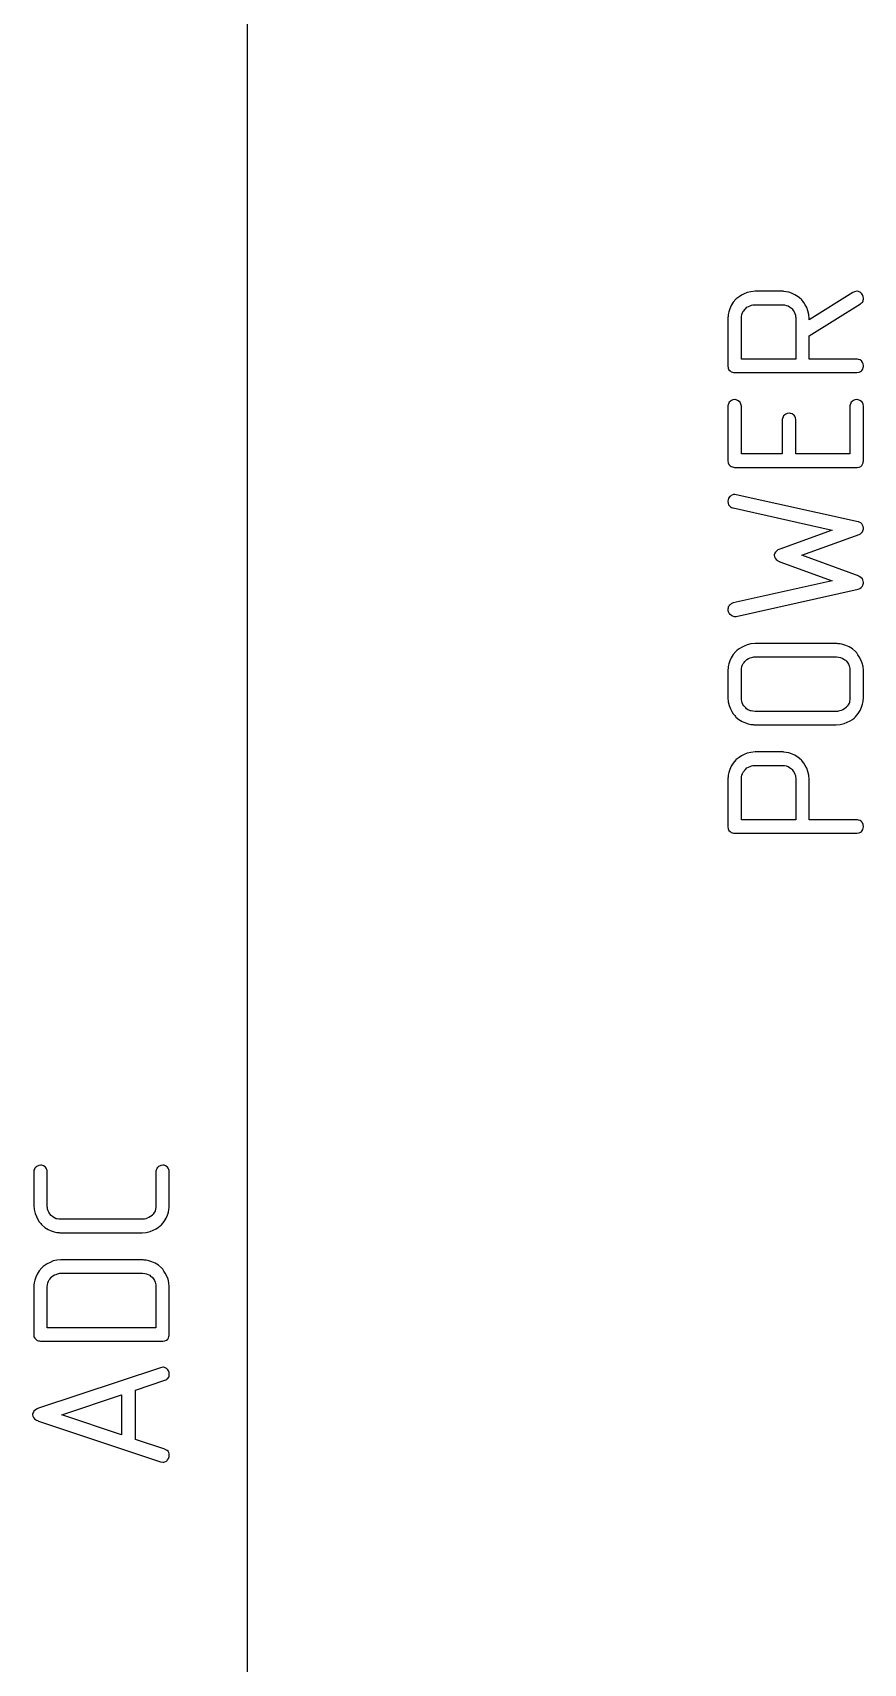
# Model space of a CAD drawing. Header units: inches. Extents: x 0 to 594, y -420 to 0.
# Drawn here: x 216.2 to 223.86, y -84.64 to -69.6 of the extents above; entities that cross this region are included whole.
import ezdxf

# ---------------------------------------------------------------- set-up
doc = ezdxf.new("R2010")
doc.units = ezdxf.units.IN
doc.header["$MEASUREMENT"] = 0

msp = doc.modelspace()

# ---------------------------------------------------------------- linework, layer by layer
at = {"color": 18, "true_color": 0x000000}
for p, q in [((218.184, -97.583), (218.184, -66.104)), ((222.737, -72.022), (222.716, -72.035)), ((222.763, -72.009), (222.737, -72.022)), ((222.792, -71.996), (222.763, -72.009)), ((222.825, -71.989), (222.792, -71.996)), ((222.863, -71.985), (222.825, -71.989)), ((223.113, -71.985), (222.863, -71.985)), ((223.114, -71.985), (223.113, -71.985)), ((223.116, -71.985), (223.114, -71.985)), ((223.122, -71.985), (223.116, -71.985)), ((223.129, -71.987), (223.122, -71.985)), ((223.15, -71.989), (223.129, -71.987)), ((223.174, -71.994), (223.15, -71.989)), ((223.201, -72.004), (223.174, -71.994)), ((223.231, -72.017), (223.201, -72.004)), ((223.261, -72.035), (223.231, -72.017)), ((223.766, -71.996), (223.362, -72.248)), ((223.781, -71.991), (223.766, -71.996)), ((223.801, -71.985), (223.781, -71.991)), ((223.803, -71.985), (223.801, -71.985)), ((223.805, -71.985), (223.803, -71.985)), ((223.816, -71.987), (223.805, -71.985)), ((223.831, -71.994), (223.816, -71.987)), ((223.838, -71.998), (223.831, -71.994)), ((223.846, -72.005), (223.838, -71.998)), ((223.848, -72.009), (223.846, -72.005)), ((223.853, -72.018), (223.848, -72.009)), ((223.861, -72.033), (223.853, -72.018)), ((222.622, -72.174), (222.616, -72.198)), ((222.631, -72.146), (222.622, -72.174)), ((222.644, -72.117), (222.631, -72.146)), ((222.663, -72.087), (222.644, -72.117)), ((222.687, -72.059), (222.663, -72.087)), ((222.69, -72.055), (222.687, -72.059)), ((222.7, -72.048), (222.69, -72.055)), ((222.716, -72.035), (222.7, -72.048)), ((222.748, -72.183), (222.755, -72.17)), ((222.755, -72.17), (222.763, -72.161)), ((222.763, -72.161), (222.768, -72.152)), ((222.768, -72.152), (222.772, -72.148)), ((222.772, -72.148), (222.774, -72.146)), ((222.774, -72.146), (222.788, -72.133)), ((222.788, -72.133), (222.803, -72.124)), ((222.803, -72.124), (222.818, -72.118)), ((222.818, -72.118), (222.831, -72.113)), ((222.831, -72.113), (222.844, -72.111)), ((222.844, -72.111), (222.853, -72.109)), ((222.853, -72.109), (222.861, -72.109)), ((222.861, -72.109), (222.863, -72.109)), ((222.863, -72.109), (223.114, -72.109)), ((223.114, -72.109), (223.135, -72.111)), ((223.135, -72.111), (223.151, -72.115)), ((223.151, -72.115), (223.168, -72.12)), ((223.168, -72.12), (223.181, -72.128)), ((223.181, -72.128), (223.19, -72.135)), ((223.19, -72.135), (223.2, -72.141)), ((223.2, -72.141), (223.203, -72.144)), ((223.203, -72.144), (223.205, -72.146)), ((223.205, -72.146), (223.216, -72.161)), ((223.216, -72.161), (223.224, -72.176)), ((223.224, -72.176), (223.231, -72.191)), ((223.29, -72.059), (223.261, -72.035)), ((223.294, -72.063), (223.29, -72.059)), ((223.301, -72.072), (223.294, -72.063)), ((223.312, -72.089), (223.301, -72.072)), ((223.325, -72.109), (223.312, -72.089)), ((223.34, -72.135), (223.325, -72.109)), ((223.351, -72.165), (223.34, -72.135)), ((223.359, -72.2), (223.351, -72.165)), ((223.362, -72.396), (223.835, -72.102)), ((223.835, -72.102), (223.846, -72.093)), ((223.846, -72.093), (223.853, -72.085)), ((223.853, -72.085), (223.857, -72.08)), ((223.857, -72.08), (223.859, -72.078)), ((223.859, -72.078), (223.861, -72.068)), ((223.862, -72.052), (223.861, -72.033)), ((223.861, -72.068), (223.862, -72.059)), ((223.862, -72.059), (223.862, -72.052)), ((222.614, -72.218), (222.613, -72.226)), ((222.613, -72.226), (222.613, -72.674)), ((222.613, -72.226), (222.613, -72.226)), ((222.616, -72.198), (222.614, -72.218)), ((222.737, -72.235), (222.738, -72.217)), ((222.737, -72.611), (222.737, -72.235)), ((222.738, -72.217), (222.742, -72.198)), ((222.738, -72.217), (222.738, -72.217)), ((222.742, -72.198), (222.748, -72.183)), ((223.231, -72.191), (223.235, -72.204)), ((223.235, -72.204), (223.237, -72.217)), ((223.237, -72.217), (223.238, -72.226)), ((223.238, -72.226), (223.238, -72.611)), ((223.362, -72.237), (223.359, -72.2)), ((223.362, -72.248), (223.362, -72.237)), ((223.362, -72.611), (223.362, -72.396)), ((223.238, -72.611), (222.737, -72.611)), ((223.801, -72.611), (223.362, -72.611)), ((223.803, -72.611), (223.801, -72.611)), ((223.807, -72.611), (223.803, -72.611)), ((223.818, -72.613), (223.807, -72.611)), ((223.833, -72.618), (223.818, -72.613)), ((223.848, -72.63), (223.833, -72.618)), ((223.849, -72.633), (223.848, -72.63)), ((222.613, -72.674), (222.614, -72.694)), ((222.614, -72.694), (222.622, -72.709)), ((222.622, -72.709), (222.633, -72.72)), ((222.633, -72.72), (222.644, -72.728)), ((222.644, -72.728), (222.655, -72.731)), ((222.655, -72.731), (222.666, -72.733)), ((222.666, -72.733), (222.674, -72.735)), ((222.674, -72.735), (222.676, -72.735)), ((222.676, -72.735), (223.801, -72.735)), ((223.801, -72.735), (223.822, -72.731)), ((223.822, -72.731), (223.837, -72.726)), ((223.837, -72.726), (223.844, -72.72)), ((223.844, -72.72), (223.848, -72.717)), ((223.848, -72.717), (223.857, -72.702)), ((223.855, -72.641), (223.849, -72.633)), ((223.861, -72.655), (223.855, -72.641)), ((223.857, -72.702), (223.861, -72.689)), ((223.862, -72.674), (223.861, -72.655)), ((223.861, -72.689), (223.862, -72.678)), ((223.862, -72.678), (223.862, -72.674)), ((222.614, -73.031), (222.613, -73.042)), ((222.613, -73.042), (222.613, -73.548)), ((222.613, -73.042), (222.613, -73.042)), ((222.622, -73.017), (222.614, -73.031)), ((222.626, -73.009), (222.622, -73.017)), ((222.633, -73.002), (222.626, -73.009)), ((222.637, -72.998), (222.633, -73.002)), ((222.646, -72.992), (222.637, -72.998)), ((222.659, -72.987), (222.646, -72.992)), ((222.676, -72.983), (222.659, -72.987)), ((222.677, -72.983), (222.676, -72.983)), ((222.679, -72.983), (222.677, -72.983)), ((222.688, -72.985), (222.679, -72.983)), ((222.703, -72.991), (222.688, -72.985)), ((222.718, -73), (222.703, -72.991)), ((222.722, -73.002), (222.718, -73)), ((222.727, -73.011), (222.722, -73.002)), ((222.733, -73.026), (222.727, -73.011)), ((222.737, -73.046), (222.733, -73.026)), ((222.737, -73.485), (222.737, -73.046)), ((223.74, -73.031), (223.738, -73.042)), ((223.738, -73.042), (223.738, -73.485)), ((223.748, -73.017), (223.74, -73.031)), ((223.751, -73.009), (223.748, -73.017)), ((223.759, -73.002), (223.751, -73.009)), ((223.762, -72.998), (223.759, -73.002)), ((223.772, -72.992), (223.762, -72.998)), ((223.785, -72.987), (223.772, -72.992)), ((223.801, -72.983), (223.785, -72.987)), ((223.803, -72.983), (223.801, -72.983)), ((223.805, -72.983), (223.803, -72.983)), ((223.814, -72.985), (223.805, -72.983)), ((223.829, -72.991), (223.814, -72.985)), ((223.844, -73), (223.829, -72.991)), ((223.848, -73.002), (223.844, -73)), ((223.853, -73.011), (223.848, -73.002)), ((223.859, -73.026), (223.853, -73.011)), ((223.862, -73.046), (223.859, -73.026)), ((223.862, -73.55), (223.862, -73.046)), ((223.116, -73.157), (223.114, -73.168)), ((223.114, -73.168), (223.114, -73.485)), ((223.124, -73.142), (223.116, -73.157)), ((223.127, -73.135), (223.124, -73.142)), ((223.135, -73.128), (223.127, -73.135)), ((223.138, -73.124), (223.135, -73.128)), ((223.148, -73.118), (223.138, -73.124)), ((223.161, -73.113), (223.148, -73.118)), ((223.177, -73.109), (223.161, -73.113)), ((223.179, -73.109), (223.177, -73.109)), ((223.181, -73.109), (223.179, -73.109)), ((223.19, -73.111), (223.181, -73.109)), ((223.205, -73.116), (223.19, -73.111)), ((223.22, -73.126), (223.205, -73.116)), ((223.224, -73.128), (223.22, -73.126)), ((223.229, -73.137), (223.224, -73.128)), ((223.235, -73.152), (223.229, -73.137)), ((223.238, -73.172), (223.235, -73.152)), ((223.238, -73.485), (223.238, -73.172)), ((223.114, -73.485), (222.737, -73.485)), ((223.738, -73.485), (223.238, -73.485)), ((222.613, -73.548), (222.614, -73.568)), ((222.614, -73.568), (222.622, -73.583)), ((222.622, -73.583), (222.633, -73.594)), ((222.633, -73.594), (222.644, -73.602)), ((222.644, -73.602), (222.655, -73.605)), ((222.655, -73.605), (222.666, -73.607)), ((222.666, -73.607), (222.674, -73.609)), ((222.674, -73.609), (222.676, -73.609)), ((222.676, -73.609), (223.805, -73.609)), ((223.805, -73.609), (223.824, -73.607)), ((223.824, -73.607), (223.838, -73.6)), ((223.838, -73.6), (223.848, -73.591)), ((223.848, -73.591), (223.855, -73.578)), ((223.855, -73.578), (223.859, -73.566)), ((223.859, -73.566), (223.861, -73.557)), ((223.861, -73.557), (223.862, -73.55)), ((222.614, -73.909), (222.613, -73.92)), ((222.613, -73.92), (222.613, -73.924)), ((222.613, -73.92), (222.613, -73.92)), ((222.613, -73.924), (222.614, -73.94)), ((222.62, -73.894), (222.614, -73.909)), ((222.614, -73.94), (222.62, -73.953)), ((222.631, -73.879), (222.62, -73.894)), ((222.62, -73.953), (222.629, -73.965)), ((222.629, -73.965), (222.637, -73.972)), ((222.635, -73.876), (222.631, -73.878)), ((222.631, -73.878), (222.631, -73.879)), ((222.642, -73.868), (222.635, -73.876)), ((222.637, -73.972), (222.646, -73.978)), ((222.657, -73.863), (222.642, -73.868)), ((222.646, -73.978), (222.655, -73.981)), ((222.655, -73.981), (222.661, -73.983)), ((222.666, -73.859), (222.657, -73.863)), ((222.661, -73.983), (222.663, -73.983)), ((222.663, -73.983), (223.575, -74.187)), ((222.676, -73.859), (222.666, -73.859)), ((222.69, -73.861), (222.676, -73.859)), ((223.814, -74.111), (222.69, -73.861)), ((223.818, -74.111), (223.814, -74.111)), ((223.825, -74.115), (223.818, -74.111)), ((223.838, -74.12), (223.825, -74.115)), ((223.849, -74.131), (223.838, -74.12)), ((223.851, -74.135), (223.849, -74.131)), ((223.575, -74.187), (223.092, -74.363)), ((223.294, -74.42), (223.822, -74.229)), ((223.822, -74.229), (223.835, -74.222)), ((223.835, -74.222), (223.846, -74.213)), ((223.846, -74.213), (223.853, -74.203)), ((223.855, -74.142), (223.851, -74.135)), ((223.853, -74.203), (223.857, -74.194)), ((223.861, -74.155), (223.855, -74.142)), ((223.857, -74.194), (223.861, -74.185)), ((223.862, -74.17), (223.861, -74.155)), ((223.861, -74.185), (223.862, -74.177)), ((223.862, -74.177), (223.862, -74.17)), ((223.042, -74.407), (223.04, -74.415)), ((223.04, -74.415), (223.04, -74.42)), ((223.04, -74.42), (223.042, -74.435)), ((223.046, -74.4), (223.042, -74.407)), ((223.042, -74.435), (223.048, -74.446)), ((223.053, -74.39), (223.046, -74.4)), ((223.063, -74.379), (223.053, -74.39)), ((223.075, -74.37), (223.063, -74.379)), ((223.092, -74.363), (223.075, -74.37)), ((223.822, -74.613), (223.294, -74.42)), ((223.048, -74.446), (223.057, -74.457)), ((223.057, -74.457), (223.066, -74.465)), ((223.066, -74.465), (223.075, -74.472)), ((223.075, -74.472), (223.085, -74.476)), ((223.085, -74.476), (223.09, -74.477)), ((223.09, -74.477), (223.092, -74.479)), ((223.092, -74.479), (223.575, -74.655)), ((223.575, -74.655), (222.663, -74.859)), ((222.69, -74.983), (223.814, -74.733)), ((223.814, -74.733), (223.831, -74.726)), ((223.824, -74.614), (223.822, -74.613)), ((223.831, -74.618), (223.824, -74.614)), ((223.842, -74.626), (223.831, -74.618)), ((223.831, -74.726), (223.842, -74.716)), ((223.853, -74.637), (223.842, -74.626)), ((223.842, -74.716), (223.851, -74.707)), ((223.851, -74.707), (223.857, -74.696)), ((223.855, -74.639), (223.853, -74.637)), ((223.857, -74.646), (223.855, -74.639)), ((223.861, -74.657), (223.857, -74.646)), ((223.857, -74.696), (223.861, -74.687)), ((223.862, -74.67), (223.861, -74.657)), ((223.861, -74.687), (223.862, -74.677)), ((223.862, -74.677), (223.862, -74.67)), ((222.624, -74.885), (222.616, -74.896)), ((222.626, -74.883), (222.624, -74.885)), ((222.633, -74.876), (222.626, -74.883)), ((222.644, -74.868), (222.633, -74.876)), ((222.663, -74.859), (222.644, -74.868)), ((222.614, -74.907), (222.613, -74.916)), ((222.613, -74.916), (222.613, -74.929)), ((222.613, -74.929), (222.616, -74.939)), ((222.616, -74.896), (222.614, -74.907)), ((222.616, -74.939), (222.622, -74.951)), ((222.622, -74.951), (222.629, -74.961)), ((222.629, -74.961), (222.631, -74.964)), ((222.631, -74.964), (222.633, -74.964)), ((222.633, -74.964), (222.648, -74.976)), ((222.648, -74.976), (222.661, -74.981)), ((222.661, -74.981), (222.67, -74.983)), ((222.67, -74.983), (222.672, -74.983)), ((222.672, -74.983), (222.674, -74.983)), ((222.674, -74.983), (222.69, -74.983)), ((222.663, -75.335), (222.644, -75.364)), ((222.687, -75.307), (222.663, -75.335)), ((222.69, -75.303), (222.687, -75.307)), ((222.7, -75.296), (222.69, -75.303)), ((222.716, -75.283), (222.7, -75.296)), ((222.737, -75.27), (222.716, -75.283)), ((222.763, -75.257), (222.737, -75.27)), ((222.792, -75.244), (222.763, -75.257)), ((222.825, -75.237), (222.792, -75.244)), ((222.863, -75.233), (222.825, -75.237)), ((223.612, -75.233), (222.863, -75.233)), ((223.614, -75.233), (223.612, -75.233)), ((223.616, -75.233), (223.614, -75.233)), ((223.622, -75.233), (223.616, -75.233)), ((223.629, -75.235), (223.622, -75.233)), ((223.649, -75.237), (223.629, -75.235)), ((223.674, -75.242), (223.649, -75.237)), ((223.701, -75.251), (223.674, -75.242)), ((223.731, -75.264), (223.701, -75.251)), ((223.761, -75.283), (223.731, -75.264)), ((223.79, -75.307), (223.761, -75.283)), ((223.794, -75.311), (223.79, -75.307)), ((223.801, -75.32), (223.794, -75.311)), ((223.812, -75.337), (223.801, -75.32)), ((223.825, -75.357), (223.812, -75.337)), ((222.614, -75.466), (222.613, -75.474)), ((222.613, -75.474), (222.613, -75.733)), ((222.613, -75.474), (222.613, -75.474)), ((222.616, -75.446), (222.614, -75.466)), ((222.622, -75.422), (222.616, -75.446)), ((222.631, -75.394), (222.622, -75.422)), ((222.644, -75.364), (222.631, -75.394)), ((222.737, -75.483), (222.738, -75.464)), ((222.737, -75.744), (222.737, -75.483)), ((222.738, -75.464), (222.742, -75.446)), ((222.738, -75.464), (222.738, -75.464)), ((222.742, -75.446), (222.748, -75.431)), ((222.748, -75.431), (222.755, -75.418)), ((222.755, -75.418), (222.763, -75.409)), ((222.763, -75.409), (222.768, -75.4)), ((222.768, -75.4), (222.772, -75.396)), ((222.772, -75.396), (222.774, -75.394)), ((222.774, -75.394), (222.788, -75.381)), ((222.788, -75.381), (222.803, -75.372)), ((222.803, -75.372), (222.818, -75.366)), ((222.818, -75.366), (222.831, -75.361)), ((222.831, -75.361), (222.844, -75.359)), ((222.844, -75.359), (222.853, -75.357)), ((222.853, -75.357), (222.861, -75.357)), ((222.861, -75.357), (222.863, -75.357)), ((222.863, -75.357), (223.614, -75.357)), ((223.614, -75.357), (223.635, -75.359)), ((223.635, -75.359), (223.651, -75.363)), ((223.651, -75.363), (223.668, -75.368)), ((223.668, -75.368), (223.681, -75.376)), ((223.681, -75.376), (223.69, -75.383)), ((223.69, -75.383), (223.699, -75.388)), ((223.699, -75.388), (223.703, -75.392)), ((223.703, -75.392), (223.705, -75.394)), ((223.705, -75.394), (223.716, -75.409)), ((223.716, -75.409), (223.724, -75.424)), ((223.724, -75.424), (223.731, -75.438)), ((223.731, -75.438), (223.735, -75.451)), ((223.735, -75.451), (223.737, -75.464)), ((223.737, -75.464), (223.738, -75.474)), ((223.738, -75.474), (223.738, -75.735)), ((223.84, -75.383), (223.825, -75.357)), ((223.851, -75.413), (223.84, -75.383)), ((223.859, -75.446), (223.851, -75.413)), ((223.862, -75.483), (223.859, -75.446)), ((223.862, -75.742), (223.862, -75.483)), ((222.613, -75.733), (222.616, -75.77)), ((222.616, -75.77), (222.624, -75.805)), ((222.738, -75.753), (222.737, -75.744)), ((222.74, -75.764), (222.738, -75.753)), ((222.746, -75.779), (222.74, -75.764)), ((222.751, -75.794), (222.746, -75.779)), ((223.731, -75.783), (223.722, -75.798)), ((223.733, -75.779), (223.731, -75.781)), ((223.731, -75.781), (223.731, -75.783)), ((223.735, -75.766), (223.733, -75.779)), ((223.737, -75.751), (223.735, -75.766)), ((223.738, -75.735), (223.737, -75.751)), ((223.853, -75.792), (223.859, -75.768)), ((223.859, -75.768), (223.861, -75.75)), ((223.861, -75.75), (223.862, -75.742)), ((222.624, -75.805), (222.637, -75.835)), ((222.637, -75.835), (222.65, -75.861)), ((222.65, -75.861), (222.663, -75.883)), ((222.663, -75.883), (222.676, -75.898)), ((222.676, -75.898), (222.683, -75.907)), ((222.683, -75.907), (222.687, -75.911)), ((222.687, -75.911), (222.714, -75.935)), ((222.714, -75.935), (222.744, -75.953)), ((222.761, -75.809), (222.751, -75.794)), ((222.774, -75.824), (222.761, -75.809)), ((222.777, -75.827), (222.774, -75.824)), ((222.785, -75.835), (222.777, -75.827)), ((222.798, -75.844), (222.785, -75.835)), ((222.814, -75.851), (222.798, -75.844)), ((222.816, -75.851), (222.814, -75.851)), ((222.818, -75.853), (222.816, -75.851)), ((222.829, -75.855), (222.818, -75.853)), ((222.844, -75.857), (222.829, -75.855)), ((222.863, -75.859), (222.844, -75.857)), ((223.614, -75.859), (222.863, -75.859)), ((223.616, -75.859), (223.614, -75.859)), ((223.624, -75.859), (223.616, -75.859)), ((223.633, -75.857), (223.624, -75.859)), ((223.644, -75.855), (223.633, -75.857)), ((223.659, -75.85), (223.644, -75.855)), ((223.674, -75.844), (223.659, -75.85)), ((223.688, -75.835), (223.674, -75.844)), ((223.703, -75.824), (223.688, -75.835)), ((223.705, -75.82), (223.703, -75.824)), ((223.712, -75.811), (223.705, -75.82)), ((223.722, -75.798), (223.712, -75.811)), ((223.74, -75.946), (223.762, -75.933)), ((223.762, -75.933), (223.777, -75.92)), ((223.777, -75.92), (223.787, -75.913)), ((223.787, -75.913), (223.79, -75.909)), ((223.79, -75.909), (223.814, -75.879)), ((223.814, -75.879), (223.833, -75.85)), ((223.833, -75.85), (223.844, -75.82)), ((223.844, -75.82), (223.853, -75.792)), ((222.744, -75.953), (222.774, -75.964)), ((222.774, -75.964), (222.801, -75.974)), ((222.801, -75.974), (222.825, -75.979)), ((222.825, -75.979), (222.846, -75.981)), ((222.846, -75.981), (222.853, -75.983)), ((222.853, -75.983), (222.857, -75.983)), ((222.857, -75.983), (222.861, -75.983)), ((222.861, -75.983), (222.863, -75.983)), ((222.863, -75.983), (223.612, -75.983)), ((223.612, -75.983), (223.649, -75.979)), ((223.649, -75.979), (223.685, -75.972)), ((223.685, -75.972), (223.714, -75.959)), ((223.714, -75.959), (223.74, -75.946)), ((222.825, -76.237), (222.792, -76.244)), ((222.863, -76.233), (222.825, -76.237)), ((223.113, -76.233), (222.863, -76.233)), ((223.114, -76.233), (223.113, -76.233)), ((223.116, -76.233), (223.114, -76.233)), ((223.122, -76.233), (223.116, -76.233)), ((223.129, -76.235), (223.122, -76.233)), ((223.15, -76.237), (223.129, -76.235)), ((223.174, -76.242), (223.15, -76.237)), ((222.644, -76.364), (222.631, -76.394)), ((222.663, -76.335), (222.644, -76.364)), ((222.687, -76.307), (222.663, -76.335)), ((222.69, -76.303), (222.687, -76.307)), ((222.7, -76.296), (222.69, -76.303)), ((222.716, -76.283), (222.7, -76.296)), ((222.737, -76.27), (222.716, -76.283)), ((222.763, -76.257), (222.737, -76.27)), ((222.792, -76.244), (222.763, -76.257)), ((222.774, -76.394), (222.788, -76.381)), ((222.788, -76.381), (222.803, -76.372)), ((222.803, -76.372), (222.818, -76.366)), ((222.818, -76.366), (222.831, -76.361)), ((222.831, -76.361), (222.844, -76.359)), ((222.844, -76.359), (222.853, -76.357)), ((222.853, -76.357), (222.861, -76.357)), ((222.861, -76.357), (222.863, -76.357)), ((222.863, -76.357), (223.114, -76.357)), ((223.114, -76.357), (223.135, -76.359)), ((223.135, -76.359), (223.151, -76.362)), ((223.151, -76.362), (223.168, -76.368)), ((223.168, -76.368), (223.181, -76.375)), ((223.201, -76.251), (223.174, -76.242)), ((223.181, -76.375), (223.19, -76.383)), ((223.19, -76.383), (223.2, -76.388)), ((223.2, -76.388), (223.203, -76.392)), ((223.231, -76.264), (223.201, -76.251)), ((223.261, -76.283), (223.231, -76.264)), ((223.29, -76.307), (223.261, -76.283)), ((223.294, -76.311), (223.29, -76.307)), ((223.301, -76.32), (223.294, -76.311)), ((223.312, -76.337), (223.301, -76.32)), ((223.325, -76.357), (223.312, -76.337)), ((223.34, -76.383), (223.325, -76.357)), ((223.351, -76.412), (223.34, -76.383)), ((222.614, -76.466), (222.613, -76.474)), ((222.613, -76.474), (222.613, -76.922)), ((222.613, -76.474), (222.613, -76.474)), ((222.616, -76.446), (222.614, -76.466)), ((222.622, -76.422), (222.616, -76.446)), ((222.631, -76.394), (222.622, -76.422)), ((222.737, -76.483), (222.738, -76.464)), ((222.737, -76.859), (222.737, -76.483)), ((222.738, -76.464), (222.742, -76.446)), ((222.738, -76.464), (222.738, -76.464)), ((222.742, -76.446), (222.748, -76.431)), ((222.748, -76.431), (222.755, -76.418)), ((222.755, -76.418), (222.763, -76.409)), ((222.763, -76.409), (222.768, -76.399)), ((222.768, -76.399), (222.772, -76.396)), ((222.772, -76.396), (222.774, -76.394)), ((223.203, -76.392), (223.205, -76.394)), ((223.205, -76.394), (223.216, -76.409)), ((223.216, -76.409), (223.224, -76.424)), ((223.224, -76.424), (223.231, -76.438)), ((223.231, -76.438), (223.235, -76.451)), ((223.235, -76.451), (223.237, -76.464)), ((223.237, -76.464), (223.238, -76.474)), ((223.238, -76.474), (223.238, -76.859)), ((223.359, -76.448), (223.351, -76.412)), ((223.362, -76.485), (223.359, -76.448)), ((223.362, -76.859), (223.362, -76.485)), ((222.613, -76.922), (222.614, -76.942)), ((222.614, -76.942), (222.622, -76.957)), ((222.622, -76.957), (222.633, -76.968)), ((222.633, -76.968), (222.644, -76.975)), ((222.644, -76.975), (222.655, -76.979)), ((222.655, -76.979), (222.666, -76.981)), ((222.666, -76.981), (222.674, -76.983)), ((222.674, -76.983), (222.676, -76.983)), ((222.676, -76.983), (223.801, -76.983)), ((223.238, -76.859), (222.737, -76.859)), ((223.801, -76.859), (223.362, -76.859)), ((223.803, -76.859), (223.801, -76.859)), ((223.801, -76.983), (223.822, -76.979)), ((223.807, -76.859), (223.803, -76.859)), ((223.818, -76.861), (223.807, -76.859)), ((223.833, -76.866), (223.818, -76.861)), ((223.822, -76.979), (223.837, -76.974)), ((223.848, -76.877), (223.833, -76.866)), ((223.837, -76.974), (223.844, -76.968)), ((223.844, -76.968), (223.848, -76.964)), ((223.849, -76.881), (223.848, -76.877)), ((223.848, -76.964), (223.857, -76.949)), ((223.855, -76.888), (223.849, -76.881)), ((223.861, -76.903), (223.855, -76.888)), ((223.857, -76.949), (223.861, -76.936)), ((223.862, -76.922), (223.861, -76.903)), ((223.861, -76.936), (223.862, -76.925)), ((223.862, -76.925), (223.862, -76.922)), ((216.214, -80.089), (216.213, -80.1)), ((216.213, -80.1), (216.213, -80.416)), ((216.213, -80.1), (216.213, -80.1)), ((216.222, -80.074), (216.214, -80.089)), ((216.226, -80.068), (216.222, -80.074)), ((216.233, -80.061), (216.226, -80.068)), ((216.237, -80.057), (216.233, -80.061)), ((216.246, -80.052), (216.237, -80.057)), ((216.259, -80.046), (216.246, -80.052)), ((216.276, -80.042), (216.259, -80.046)), ((216.279, -80.042), (216.276, -80.042)), ((216.288, -80.044), (216.279, -80.042)), ((216.301, -80.05), (216.288, -80.044)), ((216.316, -80.059), (216.301, -80.05)), ((216.32, -80.061), (216.316, -80.059)), ((216.326, -80.07), (216.32, -80.061)), ((216.333, -80.085), (216.326, -80.07)), ((216.335, -80.094), (216.333, -80.085)), ((216.337, -80.105), (216.335, -80.094)), ((216.337, -80.427), (216.337, -80.105)), ((217.34, -80.089), (217.338, -80.1)), ((217.338, -80.1), (217.338, -80.418)), ((217.348, -80.076), (217.34, -80.089)), ((217.351, -80.068), (217.348, -80.076)), ((217.359, -80.061), (217.351, -80.068)), ((217.362, -80.057), (217.359, -80.061)), ((217.372, -80.052), (217.362, -80.057)), ((217.385, -80.046), (217.372, -80.052)), ((217.401, -80.042), (217.385, -80.046)), ((217.405, -80.042), (217.401, -80.042)), ((217.414, -80.044), (217.405, -80.042)), ((217.427, -80.05), (217.414, -80.044)), ((217.442, -80.059), (217.427, -80.05)), ((217.446, -80.061), (217.442, -80.059)), ((217.451, -80.07), (217.446, -80.061)), ((217.459, -80.083), (217.451, -80.07)), ((217.461, -80.092), (217.459, -80.083)), ((217.462, -80.103), (217.461, -80.092)), ((217.462, -80.426), (217.462, -80.103)), ((216.213, -80.416), (216.216, -80.453)), ((216.338, -80.437), (216.337, -80.427)), ((216.34, -80.448), (216.338, -80.437)), ((216.346, -80.463), (216.34, -80.448)), ((217.335, -80.45), (217.333, -80.463)), ((217.337, -80.435), (217.335, -80.45)), ((217.338, -80.418), (217.337, -80.435)), ((217.459, -80.452), (217.461, -80.433)), ((217.461, -80.433), (217.462, -80.426)), ((216.216, -80.453), (216.224, -80.489)), ((216.224, -80.489), (216.237, -80.518)), ((216.237, -80.518), (216.25, -80.544)), ((216.25, -80.544), (216.263, -80.566)), ((216.263, -80.566), (216.276, -80.581)), ((216.276, -80.581), (216.283, -80.59)), ((216.283, -80.59), (216.287, -80.594)), ((216.287, -80.594), (216.314, -80.618)), ((216.351, -80.477), (216.346, -80.463)), ((216.361, -80.492), (216.351, -80.477)), ((216.374, -80.507), (216.361, -80.492)), ((216.377, -80.511), (216.374, -80.507)), ((216.385, -80.518), (216.377, -80.511)), ((216.398, -80.527), (216.385, -80.518)), ((216.414, -80.535), (216.398, -80.527)), ((216.416, -80.535), (216.414, -80.535)), ((216.418, -80.537), (216.416, -80.535)), ((216.429, -80.539), (216.418, -80.537)), ((216.444, -80.54), (216.429, -80.539)), ((216.463, -80.542), (216.444, -80.54)), ((217.214, -80.542), (216.463, -80.542)), ((217.216, -80.542), (217.214, -80.542)), ((217.224, -80.542), (217.216, -80.542)), ((217.233, -80.54), (217.224, -80.542)), ((217.244, -80.539), (217.233, -80.54)), ((217.259, -80.533), (217.244, -80.539)), ((217.274, -80.527), (217.259, -80.533)), ((217.288, -80.518), (217.274, -80.527)), ((217.303, -80.507), (217.288, -80.518)), ((217.305, -80.503), (217.303, -80.507)), ((217.312, -80.494), (217.305, -80.503)), ((217.322, -80.481), (217.312, -80.494)), ((217.331, -80.466), (217.322, -80.481)), ((217.333, -80.463), (217.331, -80.464)), ((217.331, -80.464), (217.331, -80.466)), ((217.377, -80.603), (217.387, -80.596)), ((217.387, -80.596), (217.39, -80.592)), ((217.39, -80.592), (217.414, -80.563)), ((217.414, -80.563), (217.433, -80.533)), ((217.433, -80.533), (217.444, -80.503)), ((217.444, -80.503), (217.453, -80.476)), ((217.453, -80.476), (217.459, -80.452)), ((216.314, -80.618), (216.344, -80.637)), ((216.344, -80.637), (216.374, -80.648)), ((216.374, -80.648), (216.401, -80.657)), ((216.401, -80.657), (216.425, -80.663)), ((216.425, -80.663), (216.446, -80.664)), ((216.446, -80.664), (216.453, -80.666)), ((216.453, -80.666), (216.457, -80.666)), ((216.457, -80.666), (216.461, -80.666)), ((216.461, -80.666), (216.463, -80.666)), ((216.463, -80.666), (217.212, -80.666)), ((217.212, -80.666), (217.249, -80.663)), ((217.249, -80.663), (217.285, -80.655)), ((217.285, -80.655), (217.314, -80.642)), ((217.314, -80.642), (217.34, -80.629)), ((217.34, -80.629), (217.362, -80.616)), ((217.362, -80.616), (217.377, -80.603)), ((216.244, -81.048), (216.231, -81.077)), ((216.263, -81.018), (216.244, -81.048)), ((216.287, -80.99), (216.263, -81.018)), ((216.29, -80.987), (216.287, -80.99)), ((216.3, -80.979), (216.29, -80.987)), ((216.316, -80.966), (216.3, -80.979)), ((216.337, -80.953), (216.316, -80.966)), ((216.363, -80.94), (216.337, -80.953)), ((216.392, -80.927), (216.363, -80.94)), ((216.425, -80.92), (216.392, -80.927)), ((216.403, -81.055), (216.418, -81.05)), ((216.418, -81.05), (216.431, -81.044)), ((216.463, -80.916), (216.425, -80.92)), ((216.431, -81.044), (216.444, -81.042)), ((216.444, -81.042), (216.453, -81.04)), ((216.453, -81.04), (216.461, -81.04)), ((216.461, -81.04), (216.463, -81.04)), ((217.212, -80.916), (216.463, -80.916)), ((216.463, -81.04), (217.214, -81.04)), ((217.214, -80.916), (217.212, -80.916)), ((217.216, -80.916), (217.214, -80.916)), ((217.214, -81.04), (217.235, -81.042)), ((217.222, -80.916), (217.216, -80.916)), ((217.229, -80.918), (217.222, -80.916)), ((217.249, -80.92), (217.229, -80.918)), ((217.235, -81.042), (217.251, -81.046)), ((217.274, -80.926), (217.249, -80.92)), ((217.251, -81.046), (217.268, -81.051)), ((217.268, -81.051), (217.281, -81.059)), ((217.301, -80.935), (217.274, -80.926)), ((217.331, -80.948), (217.301, -80.935)), ((217.361, -80.966), (217.331, -80.948)), ((217.39, -80.99), (217.361, -80.966)), ((217.394, -80.994), (217.39, -80.99)), ((217.401, -81.003), (217.394, -80.994)), ((217.412, -81.02), (217.401, -81.003)), ((217.425, -81.04), (217.412, -81.02)), ((217.44, -81.066), (217.425, -81.04)), ((216.214, -81.15), (216.213, -81.157)), ((216.213, -81.157), (216.213, -81.605)), ((216.213, -81.157), (216.213, -81.157)), ((216.216, -81.129), (216.214, -81.15)), ((216.222, -81.105), (216.216, -81.129)), ((216.231, -81.077), (216.222, -81.105)), ((216.337, -81.166), (216.338, -81.148)), ((216.337, -81.542), (216.337, -81.166)), ((216.338, -81.148), (216.342, -81.129)), ((216.338, -81.148), (216.338, -81.148)), ((216.342, -81.129), (216.348, -81.114)), ((216.348, -81.114), (216.355, -81.101)), ((216.355, -81.101), (216.363, -81.092)), ((216.363, -81.092), (216.368, -81.083)), ((216.368, -81.083), (216.372, -81.079)), ((216.372, -81.079), (216.374, -81.077)), ((216.374, -81.077), (216.388, -81.064)), ((216.388, -81.064), (216.403, -81.055)), ((217.281, -81.059), (217.29, -81.066)), ((217.29, -81.066), (217.299, -81.072)), ((217.299, -81.072), (217.303, -81.076)), ((217.303, -81.076), (217.305, -81.077)), ((217.305, -81.077), (217.316, -81.092)), ((217.316, -81.092), (217.324, -81.107)), ((217.324, -81.107), (217.331, -81.122)), ((217.331, -81.122), (217.335, -81.135)), ((217.335, -81.135), (217.337, -81.148)), ((217.337, -81.148), (217.338, -81.157)), ((217.338, -81.157), (217.338, -81.542)), ((217.451, -81.096), (217.44, -81.066)), ((217.459, -81.129), (217.451, -81.096)), ((217.462, -81.166), (217.459, -81.129)), ((217.462, -81.607), (217.462, -81.166)), ((216.213, -81.605), (216.214, -81.625)), ((216.214, -81.625), (216.222, -81.64)), ((216.222, -81.64), (216.233, -81.651)), ((216.233, -81.651), (216.244, -81.659)), ((217.338, -81.542), (216.337, -81.542)), ((217.437, -81.657), (217.448, -81.648)), ((217.448, -81.648), (217.455, -81.635)), ((217.455, -81.635), (217.459, -81.624)), ((217.459, -81.624), (217.461, -81.614)), ((217.461, -81.614), (217.462, -81.607)), ((216.244, -81.659), (216.255, -81.663)), ((216.255, -81.663), (216.266, -81.664)), ((216.266, -81.664), (216.274, -81.666)), ((216.274, -81.666), (216.276, -81.666)), ((216.276, -81.666), (217.401, -81.666)), ((217.401, -81.666), (217.422, -81.664)), ((217.422, -81.664), (217.437, -81.657)), ((217.381, -81.911), (216.255, -82.285)), ((217.403, -81.907), (217.381, -81.911)), ((217.405, -81.907), (217.403, -81.907)), ((217.407, -81.907), (217.405, -81.907)), ((217.418, -81.909), (217.407, -81.907)), ((217.431, -81.916), (217.418, -81.909)), ((217.438, -81.92), (217.431, -81.916)), ((217.446, -81.927), (217.438, -81.92)), ((217.448, -81.931), (217.446, -81.927)), ((217.453, -81.94), (217.448, -81.931)), ((217.461, -81.955), (217.453, -81.94)), ((217.149, -82.118), (217.42, -82.027)), ((217.42, -82.027), (217.431, -82.022)), ((217.431, -82.022), (217.438, -82.018)), ((217.438, -82.018), (217.446, -82.012)), ((217.446, -82.012), (217.449, -82.009)), ((217.449, -82.009), (217.455, -82.001)), ((217.455, -82.001), (217.457, -81.999)), ((217.457, -81.999), (217.461, -81.988)), ((217.462, -81.972), (217.461, -81.955)), ((217.461, -81.988), (217.462, -81.979)), ((217.462, -81.979), (217.462, -81.972)), ((216.472, -82.344), (217.022, -82.161)), ((217.022, -82.161), (217.022, -82.529)), ((217.022, -82.161), (217.022, -82.161)), ((217.149, -82.572), (217.149, -82.118)), ((216.203, -82.329), (216.201, -82.336)), ((216.201, -82.336), (216.201, -82.344)), ((216.201, -82.336), (216.201, -82.336)), ((216.201, -82.344), (216.203, -82.359)), ((216.209, -82.322), (216.203, -82.329)), ((216.203, -82.359), (216.209, -82.37)), ((216.214, -82.311), (216.209, -82.322)), ((216.209, -82.37), (216.218, -82.381)), ((216.224, -82.301), (216.214, -82.311)), ((216.218, -82.381), (216.227, -82.388)), ((216.237, -82.292), (216.224, -82.301)), ((216.227, -82.388), (216.238, -82.396)), ((216.255, -82.285), (216.237, -82.292)), ((216.238, -82.396), (216.246, -82.399)), ((216.246, -82.399), (216.253, -82.401)), ((216.253, -82.401), (216.255, -82.403)), ((216.255, -82.403), (217.381, -82.779)), ((217.022, -82.529), (216.472, -82.344)), ((217.42, -82.662), (217.149, -82.572)), ((217.424, -82.664), (217.42, -82.662)), ((217.431, -82.668), (217.424, -82.664)), ((217.442, -82.674), (217.431, -82.668)), ((217.453, -82.685), (217.442, -82.674)), ((217.455, -82.686), (217.453, -82.685)), ((217.457, -82.694), (217.455, -82.686)), ((217.461, -82.705), (217.457, -82.694)), ((217.462, -82.718), (217.461, -82.705)), ((217.381, -82.779), (217.403, -82.783)), ((217.403, -82.783), (217.412, -82.781)), ((217.412, -82.781), (217.42, -82.779)), ((217.42, -82.779), (217.435, -82.772)), ((217.435, -82.772), (217.442, -82.766)), ((217.442, -82.766), (217.446, -82.762)), ((217.446, -82.762), (217.455, -82.748)), ((217.455, -82.748), (217.461, -82.733)), ((217.461, -82.733), (217.462, -82.722)), ((217.462, -82.722), (217.462, -82.718))]:
    msp.add_line(p, q, dxfattribs=at)

doc.saveas('drawing.dxf')
